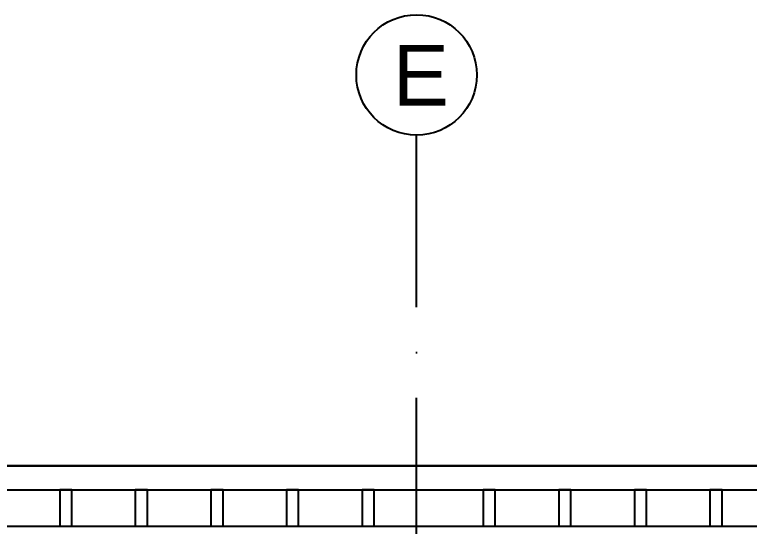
# Model space of a CAD drawing. Header units: millimetres. Extents: x 1924 to 471109, y -30014 to 109986.
# Drawn here: x 436487 to 441345, y 31343 to 34724 of the extents above; entities that cross this region are included whole.
import ezdxf

# ---------------------------------------------------------------- set-up
doc = ezdxf.new("R2010")
doc.units = ezdxf.units.MM
doc.header["$LTSCALE"] = 100
doc.linetypes.add('ACAD_ISO10W100', pattern=[18, 12, -3, 0, -3])
doc.layers.add('D NOSNIKY', color=7, linetype='Continuous', true_color=0x994d4d)
for name, color, linetype, plot in [('osy objektu', 130, 'ACAD_ISO10W100', False), ('osy objektu text', 130, 'Continuous', False), ('PERI_HELPLINE', 140, 'Continuous', False)]:
    doc.layers.add(name, color=color, linetype=linetype, plot=plot)
doc.layers.add('podlazi', color=40, linetype='Continuous', lineweight=30, plot=False)
doc.styles.add('osy', font='arial.ttf', dxfattribs={"height": 400})

msp = doc.modelspace()

# ---------------------------------------------------------------- linework, layer by layer
at = {"layer": 'D NOSNIKY'}
msp.add_line((434519.915, 31343.112), (454139.915, 31343.112), dxfattribs=at)
for points in [[(436784.915, 31343.112), (436864.915, 31343.112), (436864.915, 31583.454), (436784.915, 31583.454)], [(437284.915, 31343.112), (437364.915, 31343.112), (437364.915, 31583.454), (437284.915, 31583.454)], [(437784.915, 31343.112), (437864.915, 31343.112), (437864.915, 31583.454), (437784.915, 31583.454)], [(438284.915, 31343.112), (438364.915, 31343.112), (438364.915, 31583.454), (438284.915, 31583.454)], [(438784.915, 31343.112), (438864.915, 31343.112), (438864.915, 31583.454), (438784.915, 31583.454)], [(439584.915, 31343.112), (439664.915, 31343.112), (439664.915, 31583.454), (439584.915, 31583.454)], [(440084.915, 31343.112), (440164.915, 31343.112), (440164.915, 31583.454), (440084.915, 31583.454)], [(440084.915, 31343.112), (440164.915, 31343.112), (440164.915, 31583.454), (440084.915, 31583.454)], [(440584.915, 31343.112), (440664.915, 31343.112), (440664.915, 31583.454), (440584.915, 31583.454)], [(441084.915, 31343.112), (441164.915, 31343.112), (441164.915, 31583.454), (441084.915, 31583.454)]]:
    msp.add_lwpolyline(points, close=True, dxfattribs=at)
at = {"layer": 'osy objektu'}
msp.add_line((439144.915, 25590.705), (439144.915, 33927.617), dxfattribs=at)
at = {"layer": 'osy objektu text'}
msp.add_circle((439144.915, 34325.857), 398.24, dxfattribs=at)
at = {"layer": 'PERI_HELPLINE'}
msp.add_line((434519.915, 31583.454), (454051.849, 31583.454), dxfattribs=at)
at = {"layer": 'podlazi'}
msp.add_line((434175.759, 31743.454), (453725.759, 31743.454), dxfattribs=at)

# ---------------------------------------------------------------- texts
at = {"layer": 'osy objektu text', "insert": (438986.606, 34524.024), "char_height": 400, "attachment_point": 1, "style": 'osy'}
msp.add_mtext_dynamic_manual_height_columns('E', width=3598.57763, gutter_width=2000, heights=[0], dxfattribs=at)

doc.saveas('drawing.dxf')
